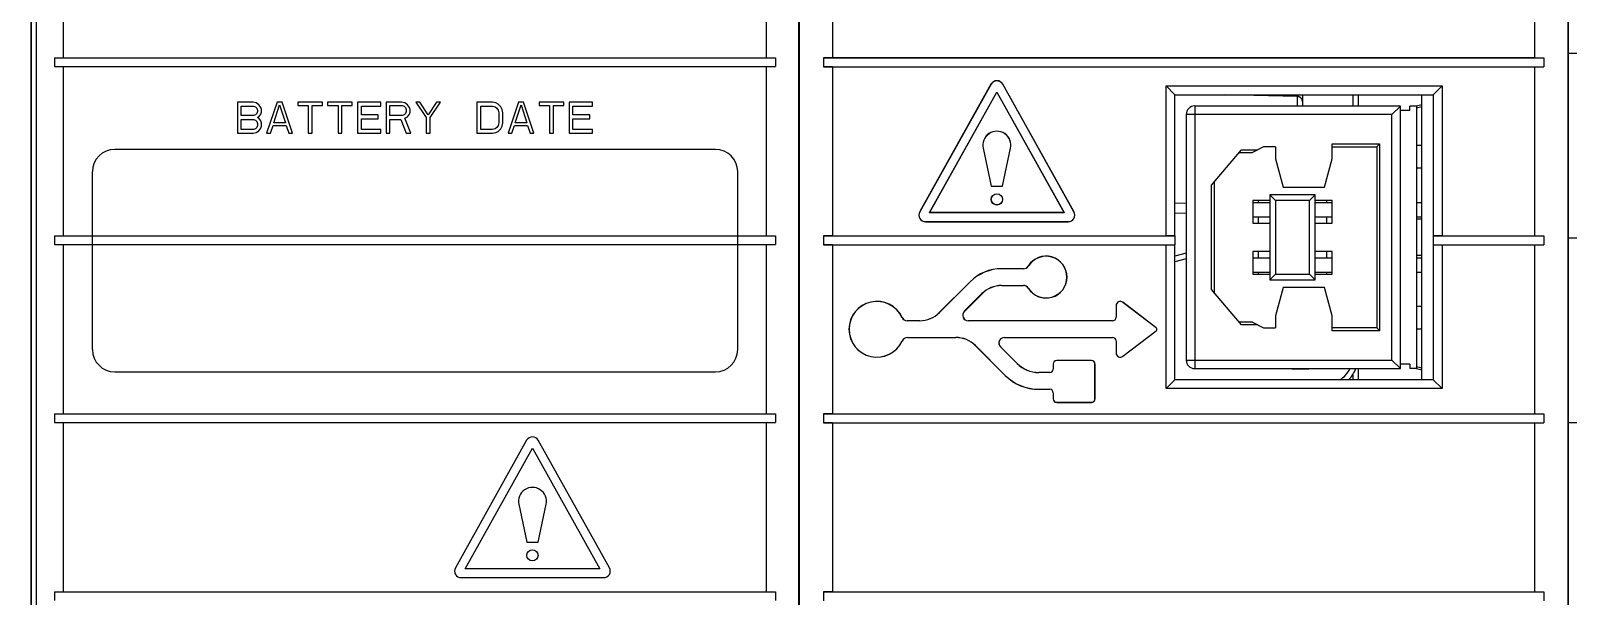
# Model space of a CAD drawing. Header units: millimetres. Extents: x 30557 to 235556, y -116603 to -73383.
# Drawn here: x 203755.9 to 203838.5, y -74844.7 to -74814.3 of the extents above; entities that cross this region are included whole.
import ezdxf

# ---------------------------------------------------------------- set-up
doc = ezdxf.new("R2010")
doc.units = ezdxf.units.MM

# ---------------------------------------------------------------- blocks, each defined once
blk = doc.blocks.new('1756-L7-Z')
at = {"color": 7, "linetype": 'Continuous'}
for p, q in [((-0.249, 109.731), (-0.249, 19.654)), ((-0.23, 109.712), (-0.23, 19.658)), ((34.18, 21.86), (34.18, 109.731)), ((34.161, 21.879), (34.161, 86.741)), ((32.712, 75.571), (32.712, 83.602)), ((1.216, 75.571), (1.216, 83.145)), ((0.817, 75.571), (0.817, 75.173)), ((0.817, 75.571), (33.11, 75.571)), ((0.817, 75.173), (33.11, 75.173)), ((1.216, 67.599), (1.216, 75.173)), ((32.712, 67.599), (32.712, 75.173)), ((33.11, 75.571), (33.11, 75.173)), ((9.009, 73.578), (9.009, 72.183)), ((9.706, 73.578), (9.009, 73.578)), ((9.183, 72.985), (9.183, 73.4)), ((9.183, 73.4), (9.735, 73.4)), ((9.852, 73.549), (9.706, 73.578)), ((9.735, 73.4), (9.823, 73.37)), ((9.823, 73.014), (9.735, 72.985)), ((9.823, 73.37), (9.881, 73.311)), ((9.881, 73.074), (9.823, 73.014)), ((9.968, 73.459), (9.852, 73.549)), ((9.881, 73.311), (9.91, 73.222)), ((9.91, 73.163), (9.881, 73.074)), ((9.91, 73.222), (9.91, 73.163)), ((10.055, 73.341), (9.968, 73.459)), ((9.968, 72.925), (10.055, 73.044)), ((10.084, 73.252), (10.055, 73.341)), ((10.055, 73.044), (10.084, 73.133)), ((10.084, 73.133), (10.084, 73.252)), ((10.782, 73.578), (10.317, 72.183)), ((10.636, 72.658), (10.898, 73.459)), ((11.014, 73.578), (10.782, 73.578)), ((10.898, 73.459), (11.159, 72.658)), ((11.479, 72.183), (11.014, 73.578)), ((11.712, 73.578), (11.712, 73.43)), ((12.816, 73.578), (11.712, 73.578)), ((11.712, 73.43), (12.177, 73.43)), ((12.177, 73.43), (12.177, 72.183)), ((12.351, 72.183), (12.351, 73.43)), ((12.351, 73.43), (12.816, 73.43)), ((12.816, 73.43), (12.816, 73.578)), ((13.049, 73.578), (13.049, 73.43)), ((14.153, 73.578), (13.049, 73.578)), ((13.049, 73.43), (13.514, 73.43)), ((13.514, 73.43), (13.514, 72.183)), ((13.688, 72.183), (13.688, 73.43)), ((13.688, 73.43), (14.153, 73.43)), ((14.153, 73.43), (14.153, 73.578)), ((14.386, 73.578), (14.386, 72.183)), ((15.432, 73.578), (14.386, 73.578)), ((14.56, 73.014), (14.56, 73.4)), ((14.56, 73.4), (15.432, 73.4)), ((15.316, 73.014), (14.56, 73.014)), ((15.316, 72.836), (15.316, 73.014)), ((15.432, 73.4), (15.432, 73.578)), ((15.664, 73.578), (15.664, 72.183)), ((16.362, 73.578), (15.664, 73.578)), ((15.839, 72.985), (15.839, 73.43)), ((15.839, 73.43), (16.391, 73.43)), ((16.507, 73.549), (16.362, 73.578)), ((16.391, 73.43), (16.478, 73.4)), ((16.478, 73.014), (16.391, 72.985)), ((16.478, 73.4), (16.536, 73.341)), ((16.536, 73.074), (16.478, 73.014)), ((16.624, 73.459), (16.507, 73.549)), ((16.536, 73.341), (16.565, 73.252)), ((16.565, 73.163), (16.536, 73.074)), ((16.565, 73.252), (16.565, 73.163)), ((16.711, 73.341), (16.624, 73.459)), ((16.624, 72.925), (16.711, 73.044)), ((16.74, 73.252), (16.711, 73.341)), ((16.711, 73.044), (16.74, 73.133)), ((16.74, 73.133), (16.74, 73.252)), ((17.176, 73.578), (17.001, 73.578)), ((17.001, 73.578), (17.466, 72.896)), ((17.554, 73.014), (17.176, 73.578)), ((17.931, 73.578), (17.554, 73.014)), ((17.641, 72.896), (18.106, 73.578)), ((18.106, 73.578), (17.931, 73.578)), ((19.733, 73.578), (19.733, 72.183)), ((20.431, 73.578), (19.733, 73.578)), ((19.908, 72.361), (19.908, 73.4)), ((19.908, 73.4), (20.431, 73.4)), ((20.576, 73.549), (20.431, 73.578)), ((20.431, 73.4), (20.547, 73.37)), ((20.547, 73.37), (20.634, 73.311)), ((20.693, 73.489), (20.576, 73.549)), ((20.634, 73.311), (20.693, 73.222)), ((20.809, 73.37), (20.693, 73.489)), ((20.693, 73.222), (20.722, 73.103)), ((20.722, 73.103), (20.722, 72.658)), ((20.867, 73.252), (20.809, 73.37)), ((20.896, 73.103), (20.867, 73.252)), ((20.896, 72.658), (20.896, 73.103)), ((21.594, 73.578), (21.129, 72.183)), ((21.448, 72.658), (21.71, 73.459)), ((21.826, 73.578), (21.594, 73.578)), ((21.71, 73.459), (21.971, 72.658)), ((22.291, 72.183), (21.826, 73.578)), ((22.524, 73.578), (22.524, 73.43)), ((23.628, 73.578), (22.524, 73.578)), ((22.524, 73.43), (22.989, 73.43)), ((22.989, 73.43), (22.989, 72.183)), ((23.163, 73.43), (23.628, 73.43)), ((23.163, 72.183), (23.163, 73.43)), ((23.628, 73.43), (23.628, 73.578)), ((24.907, 73.578), (23.861, 73.578)), ((23.861, 73.578), (23.861, 72.183)), ((24.035, 73.4), (24.907, 73.4)), ((24.035, 73.014), (24.035, 73.4)), ((24.791, 73.014), (24.035, 73.014)), ((24.791, 72.836), (24.791, 73.014)), ((24.907, 73.4), (24.907, 73.578)), ((9.735, 72.985), (9.183, 72.985)), ((9.183, 72.361), (9.183, 72.806)), ((9.183, 72.806), (9.735, 72.806)), ((9.735, 72.361), (9.183, 72.361)), ((9.735, 72.806), (9.823, 72.777)), ((9.823, 72.391), (9.735, 72.361)), ((9.823, 72.777), (9.881, 72.717)), ((9.881, 72.45), (9.823, 72.391)), ((9.881, 72.717), (9.91, 72.628)), ((9.91, 72.539), (9.881, 72.45)), ((9.91, 72.896), (9.968, 72.925)), ((9.968, 72.866), (9.91, 72.896)), ((9.91, 72.628), (9.91, 72.539)), ((10.055, 72.747), (9.968, 72.866)), ((9.968, 72.302), (10.055, 72.421)), ((10.084, 72.658), (10.055, 72.747)), ((10.055, 72.421), (10.084, 72.51)), ((10.084, 72.51), (10.084, 72.658)), ((10.491, 72.183), (10.607, 72.539)), ((10.607, 72.539), (11.189, 72.539)), ((11.159, 72.658), (10.636, 72.658)), ((11.189, 72.539), (11.305, 72.183)), ((14.56, 72.361), (14.56, 72.836)), ((14.56, 72.836), (15.316, 72.836)), ((15.432, 72.361), (14.56, 72.361)), ((15.432, 72.183), (15.432, 72.361)), ((16.391, 72.985), (15.839, 72.985)), ((15.839, 72.183), (15.839, 72.806)), ((15.839, 72.806), (16.333, 72.806)), ((16.333, 72.806), (16.565, 72.183)), ((16.507, 72.866), (16.624, 72.925)), ((16.769, 72.183), (16.507, 72.866)), ((17.466, 72.896), (17.466, 72.183)), ((17.641, 72.183), (17.641, 72.896)), ((20.431, 72.361), (19.908, 72.361)), ((20.547, 72.391), (20.431, 72.361)), ((20.634, 72.45), (20.547, 72.391)), ((20.693, 72.539), (20.634, 72.45)), ((20.722, 72.658), (20.693, 72.539)), ((20.693, 72.272), (20.809, 72.391)), ((20.809, 72.391), (20.867, 72.51)), ((20.867, 72.51), (20.896, 72.658)), ((21.303, 72.183), (21.419, 72.539)), ((21.419, 72.539), (22.001, 72.539)), ((21.971, 72.658), (21.448, 72.658)), ((22.001, 72.539), (22.117, 72.183)), ((24.035, 72.836), (24.791, 72.836)), ((24.035, 72.361), (24.035, 72.836)), ((24.907, 72.361), (24.035, 72.361)), ((24.907, 72.183), (24.907, 72.361)), ((9.009, 72.183), (9.706, 72.183)), ((9.706, 72.183), (9.852, 72.213)), ((9.852, 72.213), (9.968, 72.302)), ((10.317, 72.183), (10.491, 72.183)), ((11.305, 72.183), (11.479, 72.183)), ((12.177, 72.183), (12.351, 72.183)), ((13.514, 72.183), (13.688, 72.183)), ((14.386, 72.183), (15.432, 72.183)), ((15.664, 72.183), (15.839, 72.183)), ((16.565, 72.183), (16.769, 72.183)), ((17.466, 72.183), (17.641, 72.183)), ((19.733, 72.183), (20.431, 72.183)), ((20.431, 72.183), (20.576, 72.213)), ((20.576, 72.213), (20.693, 72.272)), ((21.129, 72.183), (21.303, 72.183)), ((22.117, 72.183), (22.291, 72.183)), ((22.989, 72.183), (23.163, 72.183)), ((23.861, 72.183), (24.907, 72.183)), ((30.418, 71.466), (3.513, 71.466)), ((2.517, 62.497), (2.517, 70.469)), ((31.415, 62.497), (31.415, 70.469)), ((0.817, 67.599), (0.817, 67.201)), ((0.817, 67.599), (33.11, 67.599)), ((33.11, 67.599), (33.11, 67.201)), ((0.817, 67.201), (33.11, 67.201)), ((1.216, 59.627), (1.216, 67.201)), ((32.712, 59.627), (32.712, 67.201)), ((3.513, 61.501), (30.418, 61.501)), ((0.817, 59.627), (0.817, 59.229)), ((0.817, 59.627), (33.11, 59.627)), ((0.817, 59.229), (33.11, 59.229)), ((1.216, 51.655), (1.216, 59.229)), ((32.712, 51.655), (32.712, 59.229)), ((33.11, 59.627), (33.11, 59.229)), ((21.961, 58.434), (18.772, 52.728)), ((19.203, 52.682), (22.222, 58.083)), ((22.222, 58.083), (25.241, 52.682)), ((25.672, 52.728), (22.483, 58.434)), ((21.609, 55.569), (21.973, 53.877)), ((22.471, 53.877), (22.835, 55.569)), ((21.973, 53.877), (22.471, 53.877)), ((25.241, 52.682), (19.203, 52.682)), ((0.817, 51.655), (33.11, 51.655)), ((0.817, 51.655), (0.817, 51.257)), ((19.033, 52.283), (25.411, 52.283)), ((33.11, 51.655), (33.11, 51.257))]:
    blk.add_line(p, q, dxfattribs=at)
blk.add_circle((22.222, 53.28), 0.249, dxfattribs=at)
for centre, radius, start, end in [((3.513, 70.469), 0.996, 90, 180), ((30.418, 70.469), 0.996, 0, 90), ((3.513, 62.497), 0.996, 180, 270), ((30.418, 62.497), 0.996, 270, 0), ((22.222, 58.288), 0.299, 29.2, 150.8), ((22.222, 55.701), 0.627, 347.86859, 192.13141), ((19.033, 52.582), 0.299, 150.8, 270), ((25.411, 52.582), 0.299, 270, 29.2)]:
    blk.add_arc(centre, radius, start, end, dxfattribs=at)
blk = doc.blocks.new('1756-EN2TR-Z')
at = {"color": 7, "linetype": 'Continuous'}
for p, q in [((0, 0), (0, 77.377)), ((1.495, 77.403), (1.495, 75.607)), ((32.96, 75.607), (32.96, 77.405)), ((1.495, 75.607), (1.096, 75.601)), ((1.096, 75.601), (1.096, 75.202)), ((1.096, 75.601), (33.358, 75.601)), ((1.096, 75.202), (33.358, 75.202)), ((1.495, 75.195), (1.096, 75.202)), ((1.495, 75.607), (32.96, 75.607)), ((1.495, 75.195), (1.495, 67.633)), ((1.495, 75.195), (32.96, 75.195)), ((32.96, 75.607), (33.358, 75.601)), ((32.96, 75.195), (33.358, 75.202)), ((32.96, 67.633), (32.96, 75.195)), ((33.358, 75.601), (33.358, 75.202)), ((8.598, 74.416), (5.408, 68.708)), ((8.602, 74.414), (5.412, 68.706)), ((12.314, 68.706), (9.124, 74.414)), ((12.317, 68.708), (9.128, 74.416)), ((5.843, 68.66), (8.863, 74.063)), ((5.851, 68.664), (8.863, 74.054)), ((8.863, 74.054), (8.863, 74.063)), ((8.863, 74.063), (11.883, 68.66)), ((8.863, 74.054), (11.875, 68.664)), ((16.442, 67.633), (16.442, 74.337)), ((16.442, 74.337), (28.802, 74.337)), ((16.834, 73.945), (16.442, 74.337)), ((16.834, 73.945), (28.41, 73.945)), ((16.834, 67.626), (16.834, 73.945)), ((22.547, 73.945), (22.547, 73.442)), ((25.039, 73.945), (25.039, 73.44)), ((27.901, 61.173), (27.901, 73.945)), ((28.397, 73.945), (28.397, 61.173)), ((28.41, 73.945), (28.802, 74.337)), ((28.41, 73.945), (28.41, 67.626)), ((28.802, 74.337), (28.802, 67.633)), ((17.343, 73.061), (17.343, 62.057)), ((26.939, 73.44), (17.723, 73.44)), ((22.078, 73.44), (22.078, 73.442)), ((22.078, 73.442), (22.837, 73.442)), ((22.837, 73.44), (22.837, 73.442)), ((26.939, 73.44), (26.559, 73.061)), ((26.939, 61.677), (26.939, 73.44)), ((27.352, 73.238), (26.939, 73.238)), ((27.661, 73.44), (27.352, 73.44)), ((27.352, 73.238), (27.352, 73.44)), ((27.901, 73.492), (27.661, 73.44)), ((27.661, 73.44), (27.661, 61.677)), ((27.661, 73.364), (27.901, 73.416)), ((23.875, 71.744), (26.002, 71.744)), ((23.875, 71.078), (23.875, 71.744)), ((25.876, 71.617), (26.002, 71.744)), ((26.002, 71.744), (26.002, 63.374)), ((27.901, 71.668), (27.661, 71.668)), ((8.246, 71.548), (8.61, 69.852)), ((8.25, 71.549), (8.614, 69.856)), ((9.112, 69.856), (9.476, 71.549)), ((9.116, 69.852), (9.48, 71.548)), ((18.483, 69.889), (19.818, 71.478)), ((19.711, 71.352), (20.312, 71.352)), ((19.818, 71.478), (20.55, 71.478)), ((20.812, 71.617), (20.312, 71.352)), ((21.344, 71.617), (20.812, 71.617)), ((21.344, 71.617), (21.344, 71.078)), ((21.344, 71.078), (21.685, 69.812)), ((23.534, 69.812), (23.875, 71.078)), ((23.875, 71.617), (25.876, 71.617)), ((25.876, 71.617), (25.876, 63.5)), ((27.901, 70.655), (27.661, 70.655)), ((8.61, 69.852), (8.614, 69.856)), ((8.61, 69.852), (9.116, 69.852)), ((8.614, 69.856), (9.112, 69.856)), ((9.116, 69.852), (9.112, 69.856)), ((18.483, 65.228), (18.483, 69.889)), ((18.609, 65.078), (18.609, 70.04)), ((21.685, 69.812), (23.534, 69.812)), ((21.09, 69.205), (20.331, 69.205)), ((20.331, 69.205), (20.331, 68.192)), ((20.331, 69.116), (21.09, 69.116)), ((20.584, 69.116), (20.584, 69.205)), ((23.116, 69.458), (21.09, 69.458)), ((21.09, 69.458), (21.09, 65.66)), ((21.09, 69.458), (21.344, 69.205)), ((22.863, 69.205), (21.344, 69.205)), ((21.344, 69.205), (21.344, 65.913)), ((23.116, 69.458), (22.863, 69.205)), ((22.863, 65.913), (22.863, 69.205)), ((23.116, 65.66), (23.116, 69.458)), ((23.875, 69.205), (23.116, 69.205)), ((23.116, 69.116), (23.875, 69.116)), ((23.622, 69.205), (23.622, 69.116)), ((23.875, 68.192), (23.875, 69.205)), ((27.661, 69.116), (27.901, 69.116)), ((5.673, 68.261), (12.053, 68.261)), ((5.673, 68.257), (12.053, 68.257)), ((5.851, 68.664), (5.843, 68.66)), ((11.883, 68.66), (5.843, 68.66)), ((11.875, 68.664), (5.851, 68.664)), ((11.875, 68.664), (11.883, 68.66)), ((20.331, 68.483), (21.09, 68.483)), ((20.331, 68.192), (21.09, 68.192)), ((20.584, 68.192), (20.584, 68.483)), ((23.116, 68.483), (23.875, 68.483)), ((23.116, 68.192), (23.875, 68.192)), ((23.622, 68.483), (23.622, 68.192)), ((27.661, 68.483), (27.901, 68.483)), ((27.901, 68.377), (27.661, 68.377)), ((1.495, 67.633), (1.096, 67.626)), ((1.096, 67.626), (1.096, 67.228)), ((1.096, 67.626), (16.834, 67.626)), ((1.495, 67.633), (16.442, 67.633)), ((16.836, 67.626), (16.442, 67.633)), ((16.836, 67.626), (16.836, 67.228)), ((28.802, 67.633), (28.409, 67.626)), ((28.409, 67.626), (28.409, 67.228)), ((28.41, 67.626), (33.358, 67.626)), ((28.802, 67.633), (32.96, 67.633)), ((32.96, 67.633), (33.358, 67.626)), ((33.358, 67.626), (33.358, 67.228)), ((1.096, 67.228), (16.834, 67.228)), ((1.495, 67.221), (1.096, 67.228)), ((1.495, 67.221), (1.495, 59.659)), ((1.495, 67.221), (16.442, 67.221)), ((16.442, 67.221), (16.836, 67.228)), ((16.442, 60.781), (16.442, 67.221)), ((16.834, 61.173), (16.834, 67.228)), ((21.09, 66.926), (20.331, 66.926)), ((20.331, 66.926), (20.331, 65.913)), ((20.584, 66.635), (20.584, 66.926)), ((23.875, 66.926), (23.116, 66.926)), ((23.622, 66.926), (23.622, 66.635)), ((23.875, 65.913), (23.875, 66.926)), ((28.409, 67.227), (28.802, 67.221)), ((28.41, 67.227), (33.358, 67.228)), ((28.41, 67.228), (28.41, 61.173)), ((28.802, 67.221), (32.96, 67.221)), ((28.802, 67.221), (28.802, 60.781)), ((32.96, 67.221), (33.358, 67.228)), ((32.96, 59.659), (32.96, 67.221)), ((10.058, 66.154), (9.076, 66.154)), ((10.058, 66.15), (9.076, 66.15)), ((17.343, 66.6), (16.834, 66.464)), ((20.331, 66.635), (21.09, 66.635)), ((23.116, 66.635), (23.875, 66.635)), ((27.901, 66.741), (27.661, 66.741)), ((27.661, 66.635), (27.901, 66.635)), ((7.663, 65.569), (6.284, 64.189)), ((7.666, 65.566), (6.287, 64.186)), ((20.331, 66.002), (21.09, 66.002)), ((20.331, 65.913), (21.09, 65.913)), ((20.584, 65.913), (20.584, 66.002)), ((21.09, 65.66), (21.344, 65.913)), ((21.09, 65.66), (23.116, 65.66)), ((21.344, 65.913), (22.863, 65.913)), ((23.116, 65.66), (22.863, 65.913)), ((23.116, 66.002), (23.875, 66.002)), ((23.116, 65.913), (23.875, 65.913)), ((23.622, 66.002), (23.622, 65.913)), ((27.661, 66.002), (27.901, 66.002)), ((7.404, 64.247), (8.195, 65.037)), ((7.407, 64.244), (8.198, 65.034)), ((9.076, 65.402), (10.058, 65.402)), ((9.076, 65.398), (10.058, 65.398)), ((19.818, 63.64), (18.483, 65.228)), ((21.685, 65.306), (21.344, 64.04)), ((23.534, 65.306), (21.685, 65.306)), ((23.875, 64.04), (23.534, 65.306)), ((14.2, 64.499), (14.2, 63.977)), ((14.204, 64.499), (14.204, 63.977)), ((15.997, 63.502), (14.505, 64.647)), ((15.999, 63.506), (14.507, 64.651)), ((27.901, 64.462), (27.661, 64.462)), ((5.406, 63.826), (4.844, 63.826)), ((5.406, 63.821), (4.844, 63.821)), ((14.048, 63.826), (7.581, 63.826)), ((14.048, 63.821), (7.581, 63.821)), ((14.505, 62.232), (15.997, 63.377)), ((14.507, 62.229), (15.999, 63.374)), ((20.312, 63.766), (19.711, 63.766)), ((20.55, 63.64), (19.818, 63.64)), ((20.312, 63.766), (20.812, 63.5)), ((20.812, 63.5), (21.344, 63.5)), ((21.344, 64.04), (21.344, 63.5)), ((23.875, 63.374), (23.875, 64.04)), ((25.876, 63.5), (23.875, 63.5)), ((26.002, 63.374), (23.875, 63.374)), ((25.876, 63.5), (26.002, 63.374)), ((27.901, 63.45), (27.661, 63.45)), ((4.869, 63.074), (7.025, 63.074)), ((4.869, 63.069), (7.025, 63.069)), ((7.903, 62.706), (9.236, 61.373)), ((7.906, 62.709), (9.239, 61.376)), ((9.2, 63.074), (14.048, 63.074)), ((9.2, 63.069), (14.048, 63.069)), ((14.2, 62.918), (14.2, 62.381)), ((14.204, 62.918), (14.204, 62.381)), ((9.768, 61.905), (9.024, 62.648)), ((9.771, 61.908), (9.027, 62.651)), ((13.1, 62.042), (11.542, 62.042)), ((13.1, 62.038), (11.542, 62.038)), ((26.939, 61.677), (26.559, 62.057)), ((11.231, 61.508), (10.736, 61.508)), ((11.231, 61.504), (10.736, 61.504)), ((11.382, 61.882), (11.382, 61.659)), ((11.386, 61.882), (11.386, 61.659)), ((13.255, 60.325), (13.255, 61.882)), ((13.26, 60.325), (13.26, 61.882)), ((17.723, 61.677), (26.939, 61.677)), ((22.078, 61.677), (22.078, 61.676)), ((22.078, 61.676), (22.837, 61.676)), ((22.837, 61.677), (22.837, 61.676)), ((25.039, 61.677), (25.039, 61.173)), ((27.352, 61.88), (26.939, 61.88)), ((27.352, 61.88), (27.352, 61.677)), ((27.661, 61.677), (27.352, 61.677)), ((27.901, 61.702), (27.661, 61.753)), ((27.661, 61.677), (27.901, 61.626)), ((10.736, 60.756), (11.231, 60.756)), ((10.736, 60.752), (11.231, 60.752)), ((11.382, 60.6), (11.382, 60.325)), ((11.386, 60.6), (11.386, 60.325)), ((16.834, 61.173), (16.442, 60.781)), ((28.802, 60.781), (16.442, 60.781)), ((28.41, 61.173), (16.834, 61.173)), ((28.41, 61.173), (28.802, 60.781)), ((11.542, 60.169), (13.1, 60.169)), ((11.542, 60.165), (13.1, 60.165)), ((1.495, 59.659), (1.096, 59.652)), ((1.096, 59.652), (1.096, 59.253)), ((1.096, 59.652), (33.358, 59.652)), ((1.096, 59.253), (33.358, 59.253)), ((1.495, 59.246), (1.096, 59.253)), ((1.495, 59.659), (32.96, 59.659)), ((1.495, 59.246), (1.495, 51.685)), ((1.495, 59.246), (32.96, 59.246)), ((32.96, 59.659), (33.358, 59.652)), ((32.96, 59.246), (33.358, 59.253)), ((32.96, 51.685), (32.96, 59.246)), ((33.358, 59.652), (33.358, 59.253)), ((1.495, 51.685), (1.096, 51.678)), ((1.096, 51.678), (33.358, 51.678)), ((1.096, 51.678), (1.096, 51.279)), ((1.495, 51.685), (32.96, 51.685)), ((32.96, 51.685), (33.358, 51.678)), ((33.358, 51.678), (33.358, 51.279))]:
    blk.add_line(p, q, dxfattribs=at)
at = {"color": 9, "linetype": 'Continuous'}
for p, q in [((8.598, 74.416), (8.602, 74.414)), ((9.128, 74.416), (9.124, 74.414)), ((22.307, 73.871), (19.09, 73.946)), ((22.308, 73.945), (22.307, 73.871)), ((22.307, 73.871), (22.307, 73.442)), ((24.799, 73.945), (24.799, 73.44)), ((26.559, 73.061), (17.343, 73.061)), ((17.723, 73.44), (17.723, 61.677)), ((26.559, 62.057), (26.559, 73.061)), ((8.246, 71.548), (8.25, 71.549)), ((9.48, 71.548), (9.476, 71.549)), ((16.834, 69.088), (17.343, 69.1)), ((5.408, 68.708), (5.412, 68.706)), ((5.673, 68.257), (5.673, 68.261)), ((12.053, 68.257), (12.053, 68.261)), ((12.317, 68.708), (12.314, 68.706)), ((16.834, 68.648), (17.343, 68.659)), ((17.343, 66.856), (16.834, 66.719)), ((9.076, 66.154), (9.076, 66.15)), ((10.058, 66.154), (10.058, 66.15)), ((10.267, 66.27), (10.27, 66.268)), ((7.663, 65.569), (7.666, 65.566)), ((8.198, 65.034), (8.195, 65.037)), ((9.076, 65.398), (9.076, 65.402)), ((10.058, 65.398), (10.058, 65.402)), ((10.267, 65.282), (10.27, 65.284)), ((6.284, 64.189), (6.287, 64.186)), ((7.407, 64.244), (7.404, 64.247)), ((14.2, 64.499), (14.204, 64.499)), ((14.507, 64.651), (14.505, 64.647)), ((4.622, 63.967), (4.618, 63.965)), ((4.844, 63.826), (4.844, 63.821)), ((5.406, 63.826), (5.406, 63.821)), ((7.581, 63.826), (7.581, 63.821)), ((14.048, 63.826), (14.048, 63.821)), ((14.2, 63.977), (14.204, 63.977)), ((15.999, 63.506), (15.997, 63.502)), ((15.999, 63.374), (15.997, 63.377)), ((4.622, 62.912), (4.618, 62.914)), ((4.869, 63.069), (4.869, 63.074)), ((7.025, 63.069), (7.025, 63.074)), ((7.903, 62.706), (7.906, 62.709)), ((9.2, 63.069), (9.2, 63.074)), ((14.048, 63.069), (14.048, 63.074)), ((14.2, 62.918), (14.204, 62.918)), ((9.027, 62.651), (9.024, 62.648)), ((11.542, 62.042), (11.542, 62.038)), ((13.1, 62.042), (13.1, 62.038)), ((14.2, 62.381), (14.204, 62.381)), ((14.507, 62.229), (14.505, 62.232)), ((17.343, 62.057), (26.559, 62.057)), ((9.236, 61.373), (9.239, 61.376)), ((9.771, 61.908), (9.768, 61.905)), ((10.736, 61.508), (10.736, 61.504)), ((11.231, 61.508), (11.231, 61.504)), ((11.382, 61.882), (11.386, 61.882)), ((11.382, 61.659), (11.386, 61.659)), ((13.26, 61.882), (13.255, 61.882)), ((24.799, 61.407), (24.799, 61.173)), ((10.736, 60.752), (10.736, 60.756)), ((11.231, 60.752), (11.231, 60.756)), ((11.382, 60.6), (11.386, 60.6)), ((11.382, 60.325), (11.386, 60.325)), ((11.542, 60.165), (11.542, 60.169)), ((13.1, 60.165), (13.1, 60.169)), ((13.26, 60.325), (13.255, 60.325))]:
    blk.add_line(p, q, dxfattribs=at)
at = {"color": 7, "linetype": 'Continuous'}
for radius in [0.254, 0.249]:
    blk.add_circle((8.863, 69.258), radius, dxfattribs=at)
for centre, radius, start, end in [((8.863, 74.268), 0.303, 29.2, 150.8), ((8.863, 74.268), 0.299, 29.2, 150.8), ((17.723, 73.061), 0.38, 90, 180), ((8.863, 71.68), 0.631, 347.86859, 192.13141), ((8.863, 71.68), 0.627, 347.86859, 192.13141), ((5.673, 68.56), 0.303, 150.8, 270), ((5.673, 68.56), 0.299, 150.8, 270), ((12.053, 68.56), 0.303, 270, 29.2), ((12.053, 68.56), 0.299, 270, 29.2), ((9.076, 64.156), 1.998, 90, 135), ((9.076, 64.156), 1.994, 90, 135), ((10.058, 66.399), 0.245, 270, 328.24314), ((10.058, 66.399), 0.249, 270, 328.24314), ((11.065, 65.776), 0.939, 211.75686, 148.24314), ((11.065, 65.776), 0.934, 211.75686, 148.24314), ((9.076, 64.156), 1.246, 90, 135), ((9.076, 64.156), 1.242, 90, 135), ((10.058, 65.153), 0.249, 31.75686, 90), ((10.058, 65.153), 0.245, 31.75686, 90), ((3.489, 63.44), 1.25, 24.95499, 335.04501), ((3.489, 63.44), 1.246, 24.95499, 335.04501), ((5.406, 65.067), 1.242, 270, 315), ((5.406, 65.067), 1.246, 270, 315), ((7.581, 64.071), 0.249, 135, 270), ((7.581, 64.071), 0.245, 135, 270), ((14.391, 64.499), 0.191, 52.5, 180), ((14.391, 64.499), 0.187, 52.5, 180), ((4.844, 64.071), 0.249, 204.95499, 270), ((4.844, 64.071), 0.245, 204.95499, 270), ((14.048, 63.977), 0.156, 270, 0), ((14.048, 63.977), 0.151, 270, 0), ((15.949, 63.44), 0.079, 307.5, 52.5), ((15.949, 63.44), 0.0833, 307.5, 52.5), ((4.869, 62.798), 0.276, 90, 155.04501), ((4.869, 62.798), 0.272, 90, 155.04501), ((7.025, 61.828), 1.246, 45, 90), ((7.025, 61.828), 1.242, 45, 90), ((9.2, 62.825), 0.249, 90, 225), ((9.2, 62.825), 0.245, 90, 225), ((14.048, 62.918), 0.156, 0, 90), ((14.048, 62.918), 0.151, 0, 90), ((11.542, 61.882), 0.16, 90, 180), ((11.542, 61.882), 0.156, 90, 180), ((13.1, 61.882), 0.16, 0, 90), ((13.1, 61.882), 0.156, 0, 90), ((14.391, 62.381), 0.191, 180, 307.5), ((14.391, 62.381), 0.187, 180, 307.5), ((17.723, 62.057), 0.38, 180, 270), ((10.736, 62.873), 2.122, 225, 270), ((10.736, 62.873), 2.118, 225, 270), ((10.736, 62.873), 1.37, 225, 270), ((10.736, 62.873), 1.366, 225, 270), ((11.231, 61.659), 0.156, 270, 0), ((11.231, 61.659), 0.151, 270, 0), ((23.544, 62.22), 1.495, 315.54334, 338.71322), ((11.231, 60.6), 0.156, 0, 90), ((11.231, 60.6), 0.151, 0, 90), ((11.542, 60.325), 0.16, 180, 270), ((11.542, 60.325), 0.156, 180, 270), ((13.1, 60.325), 0.16, 270, 0), ((13.1, 60.325), 0.156, 270, 0)]:
    blk.add_arc(centre, radius, start, end, dxfattribs=at)
at = {"color": 9, "linetype": 'Continuous'}
blk.add_arc((23.553, 62.22), 1.246, 302.79782, 334.17935, dxfattribs=at)
blk.add_open_spline([(22.547, 73.647), (22.547, 73.654), (22.547, 73.669), (22.543, 73.69), (22.537, 73.711), (22.53, 73.731), (22.519, 73.751), (22.507, 73.769), (22.493, 73.787), (22.478, 73.803), (22.46, 73.818), (22.441, 73.831), (22.421, 73.843), (22.4, 73.852), (22.377, 73.86), (22.354, 73.866), (22.331, 73.87), (22.315, 73.871), (22.307, 73.871)], degree=3, knots=[0, 0, 0, 0, 0.059257, 0.11864, 0.178271, 0.238262, 0.298707, 0.359685, 0.421251, 0.483437, 0.546255, 0.609689, 0.673705, 0.738247, 0.803241, 0.8686, 0.934222, 1, 1, 1, 1], dxfattribs=at)
at = {"color": 7, "linetype": 'Continuous'}
for points in [[(16.837, 67.626), (16.837, 67.626), (16.836, 67.626), (16.836, 67.626)], [(28.407, 67.227), (28.407, 67.227), (28.408, 67.227), (28.409, 67.227)]]:
    blk.add_open_spline(points, degree=3, dxfattribs=at)
blk = doc.blocks.new('1756-IO-Z')
for p, q in [((0, -142.681), (0, 0)), ((0, 0), (0, -142.681)), ((0, -68.933), (34.422, -68.933)), ((0, -77.197), (34.422, -77.197)), ((0, -85.471), (34.422, -85.471))]:
    blk.add_line(p, q)
blk = doc.blocks.new('1756-A10-Z')
at = {"color": 7, "linetype": 'Continuous'}
blk.add_line((26.36, -136.907), (26.36, 8.795), dxfattribs=at)

msp = doc.modelspace()

# ---------------------------------------------------------------- block references
at = {"xscale": 1.2, "yscale": 1.2, "zscale": 1.2}
for name, p in [('1756-A10-Z', (203724.528, -74743.389)), ('1756-L7-Z', (203756.155, -74906.474)), ('1756-EN2TR-Z', (203797.148, -74906.514)), ('1756-IO-Z', (203838.493, -74732.835))]:
    msp.add_blockref(name, p, dxfattribs=at)

doc.saveas('drawing.dxf')
